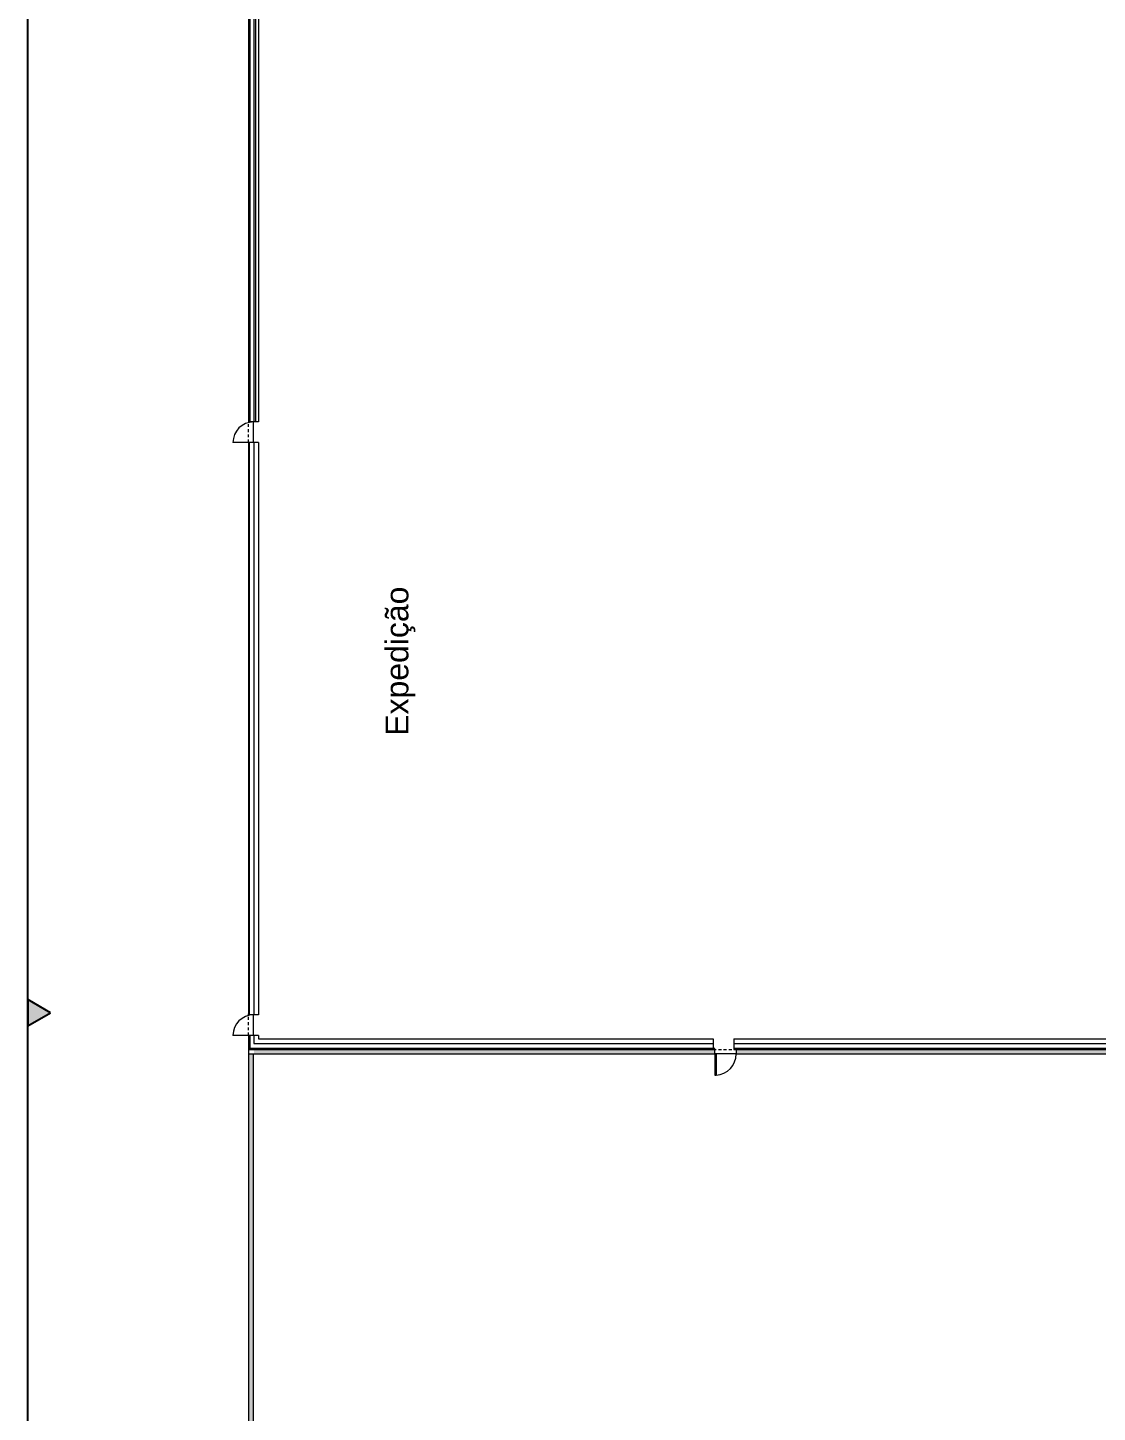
# Model space of a CAD drawing. Header units: millimetres. Extents: x -32 to 1412, y -324 to 2887.
# Drawn here: x 970.3 to 1017.1, y 1889.6 to 1950.1 of the extents above; entities that cross this region are included whole.
import ezdxf

# ---------------------------------------------------------------- set-up
doc = ezdxf.new("R2010")
doc.units = ezdxf.units.MM
doc.header["$LTSCALE"] = 0.5
doc.linetypes.add('HIDDEN', pattern=[9.525, 6.35, -3.175])
doc.layers.get('0').update_dxf_attribs({"linetype": 'CONTINUOUS'})
for name, color, linetype, lineweight in [('Arq_Paredes', 7, 'CONTINUOUS', 5), ('Arq_Paredes_C', 7, 'CONTINUOUS', 9), ('Arq_pavimentos', 7, 'CONTINUOUS', 5), ('Arq_Portas', 7, 'CONTINUOUS', 5), ('Arq_Portas Folhas C', 7, 'CONTINUOUS', 9), ('arquitetura', 252, 'CONTINUOUS', 5)]:
    doc.layers.add(name, color=color, linetype=linetype, lineweight=lineweight)
doc.layers.add('ESQUADRIA', color=7, linetype='CONTINUOUS')
doc.styles.add('Arial nw', font='ARIALN.TTF')

msp = doc.modelspace()

# ---------------------------------------------------------------- hatches: boundary and pattern name
msp.add_hatch(color=7).paths.add_polyline_path([(971.284, 1907.026), (970.287, 1907.602), (970.287, 1906.45)])
at = {"layer": 'Arq_Paredes'}
for points in [[(980.167, 1905.224), (979.941, 1905.224), (979.941, 1854.502), (980.167, 1854.502), (980.167, 1904.584)], [(986.217, 1905.424), (980.181, 1905.424), (980.181, 1905.224), (986.217, 1905.224)]]:
    msp.add_hatch(color=252, dxfattribs=at).paths.add_polyline_path(points, flags=0)
h = msp.add_hatch(color=252, dxfattribs=at)
h.paths.add_polyline_path([(1062.501, 1905.224), (1062.501, 1905.464), (1048.231, 1905.464), (1048.231, 1905.224), (1062.136, 1905.224)], flags=0)
h.paths.add_polyline_path([(1047.301, 1905.224), (1047.301, 1905.464), (1046.966, 1905.464), (1046.966, 1905.224)], flags=0)
h.paths.add_polyline_path([(1043.966, 1905.464), (1041.266, 1905.464), (1041.266, 1905.224), (1043.966, 1905.224)], flags=0)
h.paths.add_polyline_path([(1038.266, 1905.224), (1038.266, 1905.464), (1037.931, 1905.464), (1037.931, 1905.224)], flags=0)
h.paths.add_polyline_path([(1037.001, 1905.464), (1001.272, 1905.464), (1001.272, 1905.224), (1037.001, 1905.224)], flags=0)
h.paths.add_polyline_path([(1000.342, 1905.464), (986.217, 1905.464), (986.217, 1905.224), (1000.342, 1905.224)], flags=0)

# ---------------------------------------------------------------- linework, layer by layer
at = {"color": 7}
msp.add_lwpolyline([(971.284, 1907.026), (970.287, 1907.602), (970.287, 1906.45)], close=True, dxfattribs=at)
at = {"layer": 'Arq_Paredes_C', "color": 252}
for p, q in [((979.941, 1905.224), (1000.342, 1905.224)), ((980.167, 1854.728), (980.167, 1905.224)), ((986.217, 1905.424), (980.181, 1905.424)), ((1000.342, 1905.464), (986.417, 1905.464)), ((1000.342, 1905.224), (1000.342, 1905.464)), ((1037.001, 1905.464), (1001.272, 1905.464)), ((1001.272, 1905.464), (1001.272, 1905.224)), ((1001.272, 1905.224), (1037.001, 1905.224))]:
    msp.add_line(p, q, dxfattribs=at)
at = {"layer": 'Arq_pavimentos', "color": 252}
msp.add_line((1001.272, 1905.224), (1000.342, 1905.224), dxfattribs=at)
at = {"layer": 'Arq_Portas', "color": 252}
msp.add_arc((1000.342, 1905.224), 0.932, 273.0763, 0, dxfattribs=at)
at = {"layer": 'Arq_Portas Folhas C', "color": 252}
for p, q in [((1000.342, 1905.224), (1000.342, 1904.294)), ((1000.342, 1905.224), (1000.392, 1905.224)), ((1000.392, 1905.224), (1000.392, 1904.294)), ((1000.342, 1904.294), (1000.392, 1904.294))]:
    msp.add_line(p, q, dxfattribs=at)
at = {"layer": 'arquitetura', "color": 252}
for p, q in [((980.176, 1958.004), (980.176, 1932.859)), ((980.181, 1958.009), (980.181, 1932.859)), ((980.246, 1958.009), (980.246, 1932.859)), ((980.381, 1958.209), (980.381, 1932.859)), ((979.946, 1957.806), (979.946, 1932.859)), ((979.976, 1957.836), (979.976, 1932.859)), ((980.006, 1957.866), (980.006, 1932.859)), ((980.381, 1932.859), (979.946, 1932.859)), ((980.164, 1931.959), (980.164, 1932.859)), ((980.381, 1931.959), (979.264, 1931.959)), ((979.946, 1931.959), (979.946, 1906.984)), ((979.976, 1931.959), (979.976, 1906.934)), ((980.176, 1931.959), (980.176, 1906.934)), ((980.181, 1931.959), (980.181, 1906.934)), ((980.381, 1931.959), (980.381, 1906.934)), ((980.381, 1906.934), (979.946, 1906.934)), ((980.164, 1906.034), (980.164, 1906.934)), ((980.381, 1906.034), (979.264, 1906.034)), ((979.946, 1906.034), (979.946, 1905.424)), ((979.976, 1906.034), (979.976, 1905.454)), ((980.006, 1906.034), (980.006, 1905.484)), ((980.176, 1906.034), (980.176, 1905.684)), ((980.181, 1906.034), (980.181, 1905.684)), ((980.381, 1906.034), (980.381, 1905.884)), ((980.381, 1905.884), (1000.271, 1905.884)), ((1000.271, 1905.884), (1000.271, 1905.484)), ((1001.171, 1905.884), (1001.171, 1905.424)), ((1001.171, 1905.884), (1040.951, 1905.884)), ((979.946, 1905.424), (1000.271, 1905.424)), ((979.946, 1905.424), (979.946, 1854.524)), ((979.976, 1905.454), (1000.271, 1905.454)), ((980.006, 1905.484), (1000.271, 1905.484)), ((980.176, 1905.684), (1000.271, 1905.684)), ((1001.171, 1905.684), (1040.951, 1905.684)), ((1001.171, 1905.484), (1040.951, 1905.484)), ((1001.171, 1905.454), (1040.951, 1905.454)), ((1001.171, 1905.424), (1040.951, 1905.424))]:
    msp.add_line(p, q, dxfattribs=at)
at = {"layer": 'arquitetura', "color": 252, "linetype": 'HIDDEN', "ltscale": 0.04}
for p, q in [((979.946, 1931.959), (979.946, 1932.859)), ((979.946, 1906.034), (979.946, 1906.984)), ((1000.271, 1905.424), (1001.171, 1905.424))]:
    msp.add_line(p, q, dxfattribs=at)
at = {"layer": 'arquitetura', "color": 252}
for centre in [(980.164, 1931.959), (980.164, 1906.034)]:
    msp.add_arc(centre, 0.9, 90, 180, dxfattribs=at)
at = {"layer": 'ESQUADRIA'}
msp.add_line((970.287, 1829.015), (970.287, 2081.312), dxfattribs=at)

# ---------------------------------------------------------------- texts
at = {"insert": (986.59, 1922.398), "char_height": 1, "attachment_point": 5, "rotation": 90, "style": 'Arial nw'}
msp.add_mtext_dynamic_manual_height_columns('{\\fArial|b0|i0|c0|p34;Expedição}', width=17.80712, gutter_width=2, heights=[3.301], dxfattribs=at)

doc.saveas('drawing.dxf')
